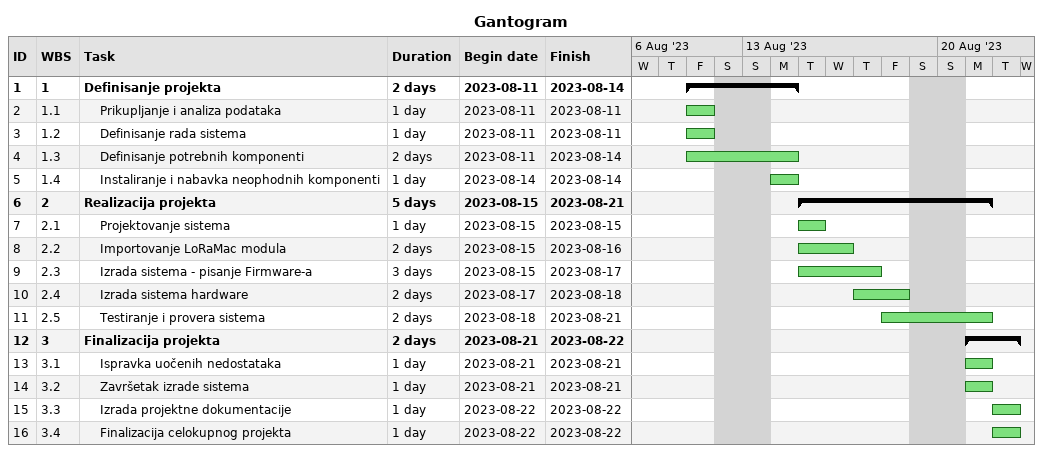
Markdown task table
Gantogram

| ID | WBS | Task | Duration | Start | Finish |
|---|---|---|---|---|---|
| 1 | 1 | **Definisanje projekta** | 2d | 2023-08-11 | 2023-08-14 |
| 2 | 1.1 | Prikupljanje i analiza podataka | 1d | 2023-08-11 | 2023-08-11 |
| 3 | 1.2 | Definisanje rada sistema | 1d | 2023-08-11 | 2023-08-11 |
| 4 | 1.3 | Definisanje potrebnih komponenti | 2d | 2023-08-11 | 2023-08-14 |
| 5 | 1.4 | Instaliranje i nabavka neophodnih komponenti | 1d | 2023-08-14 | 2023-08-14 |
| 6 | 2 | **Realizacija projekta** | 5d | 2023-08-15 | 2023-08-21 |
| 7 | 2.1 | Projektovanje sistema | 1d | 2023-08-15 | 2023-08-15 |
| 8 | 2.2 | Importovanje LoRaMac modula | 2d | 2023-08-15 | 2023-08-16 |
| 9 | 2.3 | Izrada sistema - pisanje Firmware-a | 3d | 2023-08-15 | 2023-08-17 |
| 10 | 2.4 | Izrada sistema hardware | 2d | 2023-08-17 | 2023-08-18 |
| 11 | 2.5 | Testiranje i provera sistema | 2d | 2023-08-18 | 2023-08-21 |
| 12 | 3 | **Finalizacija projekta** | 2d | 2023-08-21 | 2023-08-22 |
| 13 | 3.1 | Ispravka uočenih nedostataka | 1d | 2023-08-21 | 2023-08-21 |
| 14 | 3.2 | Završetak izrade sistema | 1d | 2023-08-21 | 2023-08-21 |
| 15 | 3.3 | Izrada projektne dokumentacije | 1d | 2023-08-22 | 2023-08-22 |
| 16 | 3.4 | Finalizacija celokupnog projekta | 1d | 2023-08-22 | 2023-08-22 |
